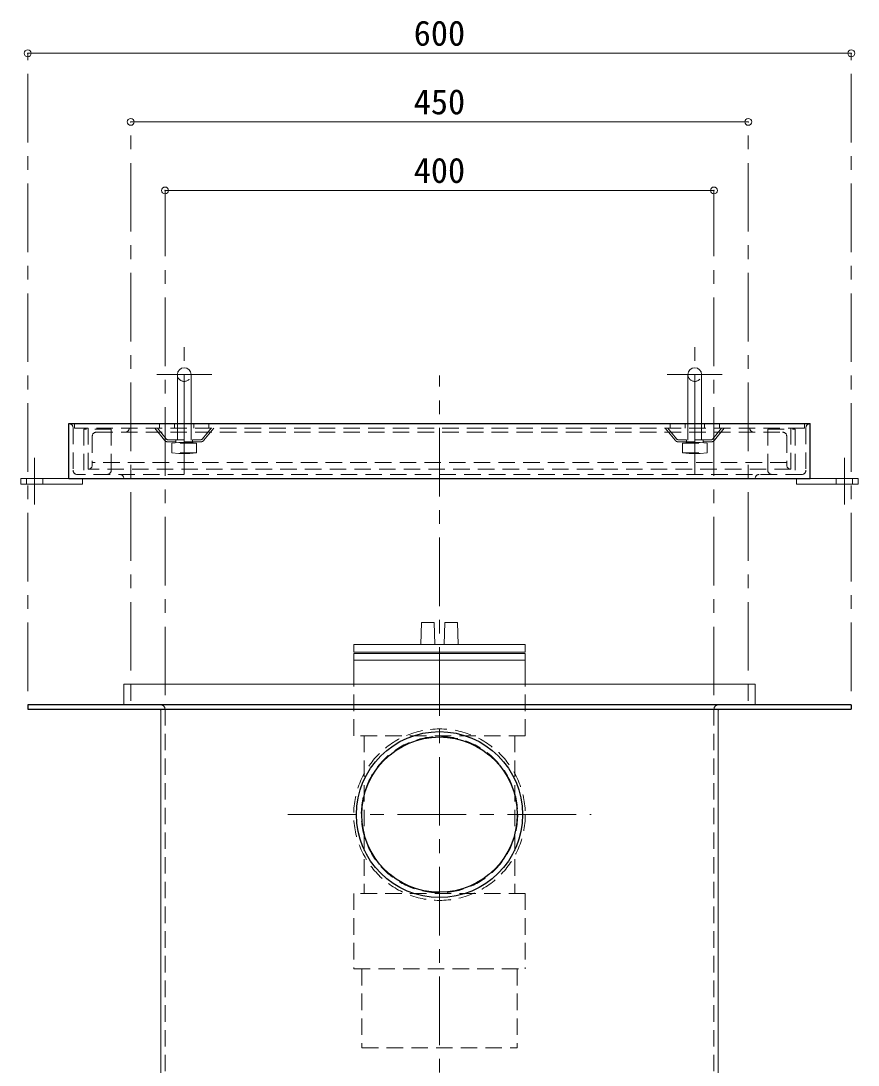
# Model space of a CAD drawing. Units: millimetres at full size, sheet at 1:10; some dimension numbers follow another scale. Extents: x -2126 to 1924, y -1326 to 1484.
# Drawn here: x 169 to 779, y -829 to -67 of the extents above; entities that cross this region are included whole.
import ezdxf
from ezdxf.enums import TextEntityAlignment as Align

# ---------------------------------------------------------------- set-up
doc = ezdxf.new("R2010")
doc.units = ezdxf.units.MM
doc.header["$LTSCALE"] = 10
doc.header["$PDMODE"] = 32
doc.header["$PDSIZE"] = 5
doc.linetypes.add('CHAIN1', pattern=[8, 5, -1, 1, -1])
doc.linetypes.add('DASHED1', pattern=[1.8, 1.2, -0.6])
doc.layers.add('0-0_ﾚｲﾔ1', color=4, linetype='Continuous', lineweight=9)
doc.styles.add('ＭＳ ゴシック', font='')
doc.styles.get('ＭＳ ゴシック').set_extended_font_data('MS Gothic')

msp = doc.modelspace()

# ---------------------------------------------------------------- linework, layer by layer
at = {"layer": '0-0_ﾚｲﾔ1', "linetype": 'CHAIN1'}
for p, q in [((173.78, -555.95), (173.78, -90.95)), ((773.78, -555.95), (773.78, -90.95)), ((248.78, -540.95), (248.78, -140.95)), ((698.78, -540.95), (698.78, -140.95)), ((273.78, -558.95), (273.78, -190.95)), ((673.78, -558.95), (673.78, -190.95)), ((287.78, -375.15), (287.78, -305.15)), ((659.78, -375.15), (659.78, -305.15)), ((267.78, -325.15), (307.78, -325.15)), ((473.78, -1053.95), (473.78, -325.95)), ((679.78, -325.15), (639.78, -325.15)), ((178.78, -419.95), (178.78, -385.95)), ((287.78, -397.65), (287.78, -382.15)), ((659.78, -397.65), (659.78, -382.15)), ((768.78, -419.95), (768.78, -385.95)), ((363.28, -645.95), (584.28, -645.95))]:
    msp.add_line(p, q, dxfattribs=at)
at = {"layer": '0-0_ﾚｲﾔ1'}
for p, q in [((173.78, -90.95), (773.78, -90.95)), ((698.78, -140.95), (248.78, -140.95)), ((673.78, -190.95), (273.78, -190.95)), ((282.78, -325.15), (282.78, -360.95)), ((292.78, -325.15), (292.78, -360.95)), ((654.78, -325.15), (654.78, -360.95)), ((664.78, -325.15), (664.78, -360.95)), ((203.78, -400.95), (168.78, -400.95)), ((168.78, -404.95), (168.78, -400.95)), ((213.78, -404.95), (213.78, -400.95)), ((733.78, -404.95), (733.78, -400.95)), ((743.78, -400.95), (778.78, -400.95)), ((213.78, -404.95), (168.78, -404.95)), ((460.28, -521.95), (460.78, -505.95)), ((469.78, -505.95), (460.78, -505.95)), ((469.78, -505.95), (470.28, -521.95)), ((477.78, -505.95), (477.28, -521.95)), ((477.78, -505.95), (486.78, -505.95)), ((487.28, -521.95), (486.78, -505.95)), ((411.28, -527.45), (411.28, -521.95)), ((536.28, -521.95), (411.28, -521.95)), ((536.28, -527.45), (536.28, -521.95)), ((536.28, -527.45), (411.28, -527.45)), ((411.28, -550.95), (411.28, -528.45)), ((536.28, -528.45), (411.28, -528.45)), ((536.28, -550.95), (536.28, -528.45)), ((411.28, -533.45), (536.28, -533.45))]:
    msp.add_line(p, q, dxfattribs=at)
at = {"layer": '0-0_ﾚｲﾔ1', "color": 5, "lineweight": 25}
for p, q in [((203.78, -360.95), (743.78, -360.95)), ((203.78, -400.95), (203.78, -360.95)), ((743.78, -400.95), (743.78, -360.95)), ((203.78, -400.95), (743.78, -400.95)), ((173.78, -565.95), (173.78, -568.95)), ((773.78, -565.95), (173.78, -565.95)), ((173.78, -568.95), (773.78, -568.95)), ((773.78, -565.95), (773.78, -568.95))]:
    msp.add_line(p, q, dxfattribs=at)
at = {"layer": '0-0_ﾚｲﾔ1', "color": 7, "linetype": 'DASHED1', "lineweight": 18}
for p, q in [((206.78, -363.95), (206.78, -394.95)), ((740.78, -363.95), (740.78, -394.95)), ((737.78, -397.95), (209.78, -397.95))]:
    msp.add_line(p, q, dxfattribs=at)
at = {"layer": '0-0_ﾚｲﾔ1', "linetype": 'DASHED1'}
for p, q in [((207.78, -360.95), (207.78, -364.15)), ((739.78, -364.15), (207.78, -364.15)), ((217.78, -364.15), (217.78, -397.95)), ((234.58, -394.95), (234.58, -364.95)), ((273.38, -373.03), (266.28, -364.15)), ((274.55, -372.09), (268.21, -364.15)), ((269.78, -360.95), (269.78, -364.15)), ((280.78, -360.95), (280.78, -364.15)), ((282.78, -360.95), (282.78, -374.75)), ((292.78, -360.95), (292.78, -374.75)), ((294.78, -360.95), (294.78, -364.15)), ((301.01, -372.09), (307.36, -364.15)), ((302.19, -373.03), (309.28, -364.15)), ((305.78, -360.95), (305.78, -364.15)), ((645.38, -373.03), (638.28, -364.15)), ((646.55, -372.09), (640.21, -364.15)), ((641.78, -360.95), (641.78, -364.15)), ((652.78, -360.95), (652.78, -364.15)), ((654.78, -360.95), (654.78, -374.75)), ((664.78, -360.95), (664.78, -374.75)), ((666.78, -360.95), (666.78, -364.15)), ((673.01, -372.09), (679.36, -364.15)), ((674.19, -373.03), (681.28, -364.15)), ((677.78, -360.95), (677.78, -364.15)), ((712.98, -394.95), (712.98, -364.95)), ((729.78, -364.15), (729.78, -397.95)), ((739.78, -360.95), (739.78, -364.15)), ((220.78, -370.15), (220.78, -391.15)), ((223.78, -367.15), (723.78, -367.15)), ((275.73, -372.65), (299.84, -372.65)), ((281.78, -372.65), (281.78, -374.15)), ((293.78, -372.65), (293.78, -374.15)), ((671.84, -372.65), (647.73, -372.65)), ((653.78, -372.65), (653.78, -374.15)), ((665.78, -372.65), (665.78, -374.15)), ((726.78, -370.15), (726.78, -391.15)), ((299.84, -374.15), (275.73, -374.15)), ((278.78, -375.15), (283.78, -374.65)), ((278.78, -382.15), (278.78, -375.15)), ((296.78, -375.15), (278.78, -375.15)), ((283.78, -374.65), (287.78, -375.15)), ((291.78, -374.65), (283.78, -374.65)), ((287.78, -375.15), (291.78, -374.65)), ((287.78, -375.15), (287.78, -382.15)), ((291.78, -374.65), (296.78, -375.15)), ((296.78, -382.15), (296.78, -375.15)), ((647.73, -374.15), (671.84, -374.15)), ((655.78, -374.65), (650.78, -375.15)), ((650.78, -375.15), (668.78, -375.15)), ((650.78, -382.15), (650.78, -375.15)), ((655.78, -374.65), (663.78, -374.65)), ((659.78, -375.15), (655.78, -374.65)), ((663.78, -374.65), (659.78, -375.15)), ((659.78, -375.15), (659.78, -382.15)), ((668.78, -375.15), (663.78, -374.65)), ((668.78, -382.15), (668.78, -375.15)), ((283.78, -382.65), (278.78, -382.15)), ((296.78, -382.15), (278.78, -382.15)), ((287.78, -382.15), (283.78, -382.65)), ((291.78, -382.65), (283.78, -382.65)), ((291.78, -382.65), (287.78, -382.15)), ((296.78, -382.15), (291.78, -382.65)), ((650.78, -382.15), (655.78, -382.65)), ((650.78, -382.15), (668.78, -382.15)), ((655.78, -382.65), (659.78, -382.15)), ((655.78, -382.65), (663.78, -382.65)), ((659.78, -382.15), (663.78, -382.65)), ((663.78, -382.65), (668.78, -382.15)), ((729.78, -394.15), (217.78, -394.15)), ((726.78, -389.15), (220.78, -389.15)), ((172.78, -404.95), (172.78, -400.95)), ((184.78, -404.95), (184.78, -400.95)), ((762.78, -404.95), (762.78, -400.95)), ((774.78, -404.95), (774.78, -400.95)), ((248.78, -550.95), (248.78, -565.95)), ((536.28, -588.45), (536.28, -550.95)), ((698.78, -550.95), (698.78, -565.95)), ((273.78, -568.95), (273.78, -1015.95)), ((673.78, -568.95), (673.78, -1015.95)), ((418.78, -588.45), (418.78, -703.45)), ((528.78, -588.45), (528.78, -703.45)), ((411.28, -703.45), (411.28, -758.45)), ((536.28, -703.45), (411.28, -703.45)), ((536.28, -703.45), (536.28, -758.45)), ((411.28, -758.45), (536.28, -758.45)), ((530.28, -758.45), (530.28, -815.95))]:
    msp.add_line(p, q, dxfattribs=at)
at = {"layer": '0-0_ﾚｲﾔ1', "color": 7, "lineweight": 18}
for p, q in [((703.78, -550.95), (703.78, -565.95)), ((270.78, -570.45), (270.78, -1018.95)), ((676.78, -570.45), (676.78, -1018.95))]:
    msp.add_line(p, q, dxfattribs=at)
at = {"layer": '0-0_ﾚｲﾔ1', "linetype": 'DASHED1'}
for points in [[(234.58, -364.95), (214.58, -364.95), (214.58, -397.95)], [(712.98, -364.95), (732.98, -364.95), (732.98, -397.95)], [(536.28, -588.45), (411.28, -588.45), (411.28, -550.95)], [(417.28, -758.45), (417.28, -815.95), (530.28, -815.95)]]:
    msp.add_lwpolyline(points, dxfattribs=at)
at = {"layer": '0-0_ﾚｲﾔ1'}
msp.add_lwpolyline([(733.78, -404.95), (778.78, -404.95), (778.78, -400.95)], dxfattribs=at)
at = {"layer": '0-0_ﾚｲﾔ1', "color": 7, "lineweight": 18}
msp.add_lwpolyline([(703.78, -550.95), (243.78, -550.95), (243.78, -565.95)], dxfattribs=at)
at = {"layer": '0-0_ﾚｲﾔ1', "linetype": 'DASHED1'}
for radius in [62.5, 57]:
    msp.add_circle((473.78, -645.95), radius, dxfattribs=at)
at = {"layer": '0-0_ﾚｲﾔ1', "color": 5, "lineweight": 25}
for radius in [60.5, 56.6]:
    msp.add_circle((473.78, -645.95), radius, dxfattribs=at)
at = {"layer": '0-0_ﾚｲﾔ1'}
for centre in [(287.78, -325.15), (659.78, -325.15)]:
    msp.add_arc(centre, 5, 0, 180, dxfattribs=at)
at = {"layer": '0-0_ﾚｲﾔ1', "linetype": 'DASHED1'}
for centre, radius, start, end in [((287.78, -325.15), 5, 180, 0), ((659.78, -325.15), 5, 180, 0), ((244.78, -364.15), 3, 270, 0), ((702.78, -364.15), 3, 180, 270), ((223.78, -370.15), 3, 90, 180), ((275.73, -371.15), 1.5, 218.65981, 270), ((299.84, -371.15), 1.5, 270, 321.34019), ((647.73, -371.15), 1.5, 218.65981, 270), ((671.84, -371.15), 1.5, 270, 321.34019), ((723.78, -370.15), 3, 0, 90), ((275.73, -371.15), 3, 218.65981, 270), ((299.84, -371.15), 3, 270, 321.34019), ((647.73, -371.15), 3, 218.65981, 270), ((671.84, -371.15), 3, 270, 321.34019), ((217.78, -391.15), 3, 270, 0), ((231.58, -394.95), 3, 270, 0), ((715.98, -394.95), 3, 180, 270), ((729.78, -391.15), 3, 180, 270), ((270.78, -568.95), 3, 0, 90), ((676.78, -568.95), 3, 90, 180)]:
    msp.add_arc(centre, radius, start, end, dxfattribs=at)
at = {"layer": '0-0_ﾚｲﾔ1', "color": 7, "linetype": 'DASHED1', "lineweight": 18}
for centre, start, end in [((203.78, -363.95), 0, 90), ((743.78, -363.95), 90, 180), ((209.78, -394.95), 180, 270), ((737.78, -394.95), 270, 0), ((240.78, -400.95), 0, 90), ((706.78, -400.95), 90, 180)]:
    msp.add_arc(centre, 3, start, end, dxfattribs=at)
at = {"layer": '0-0_ﾚｲﾔ1', "color": 7, "lineweight": 18}
for centre, start, end in [((269.28, -570.45), 0, 90), ((678.28, -570.45), 90, 180)]:
    msp.add_arc(centre, 1.5, start, end, dxfattribs=at)
at = {"layer": '0-0_ﾚｲﾔ1', "color": 1}
for p in [(173.78, -90.95), (773.78, -90.95), (248.78, -140.95), (698.78, -140.95), (273.78, -190.95), (673.78, -190.95)]:
    msp.add_point(p, dxfattribs=at)

# ---------------------------------------------------------------- texts
at = {"layer": '0-0_ﾚｲﾔ1', "color": 7, "style": 'ＭＳ ゴシック'}
for s, p in [('600', (455.03, -90.95)), ('450', (455.03, -140.95)), ('400', (455.03, -190.95))]:
    msp.add_text(s, height=18.33, dxfattribs=at).set_placement(p, align=Align.BOTTOM_LEFT)

doc.saveas('drawing.dxf')
